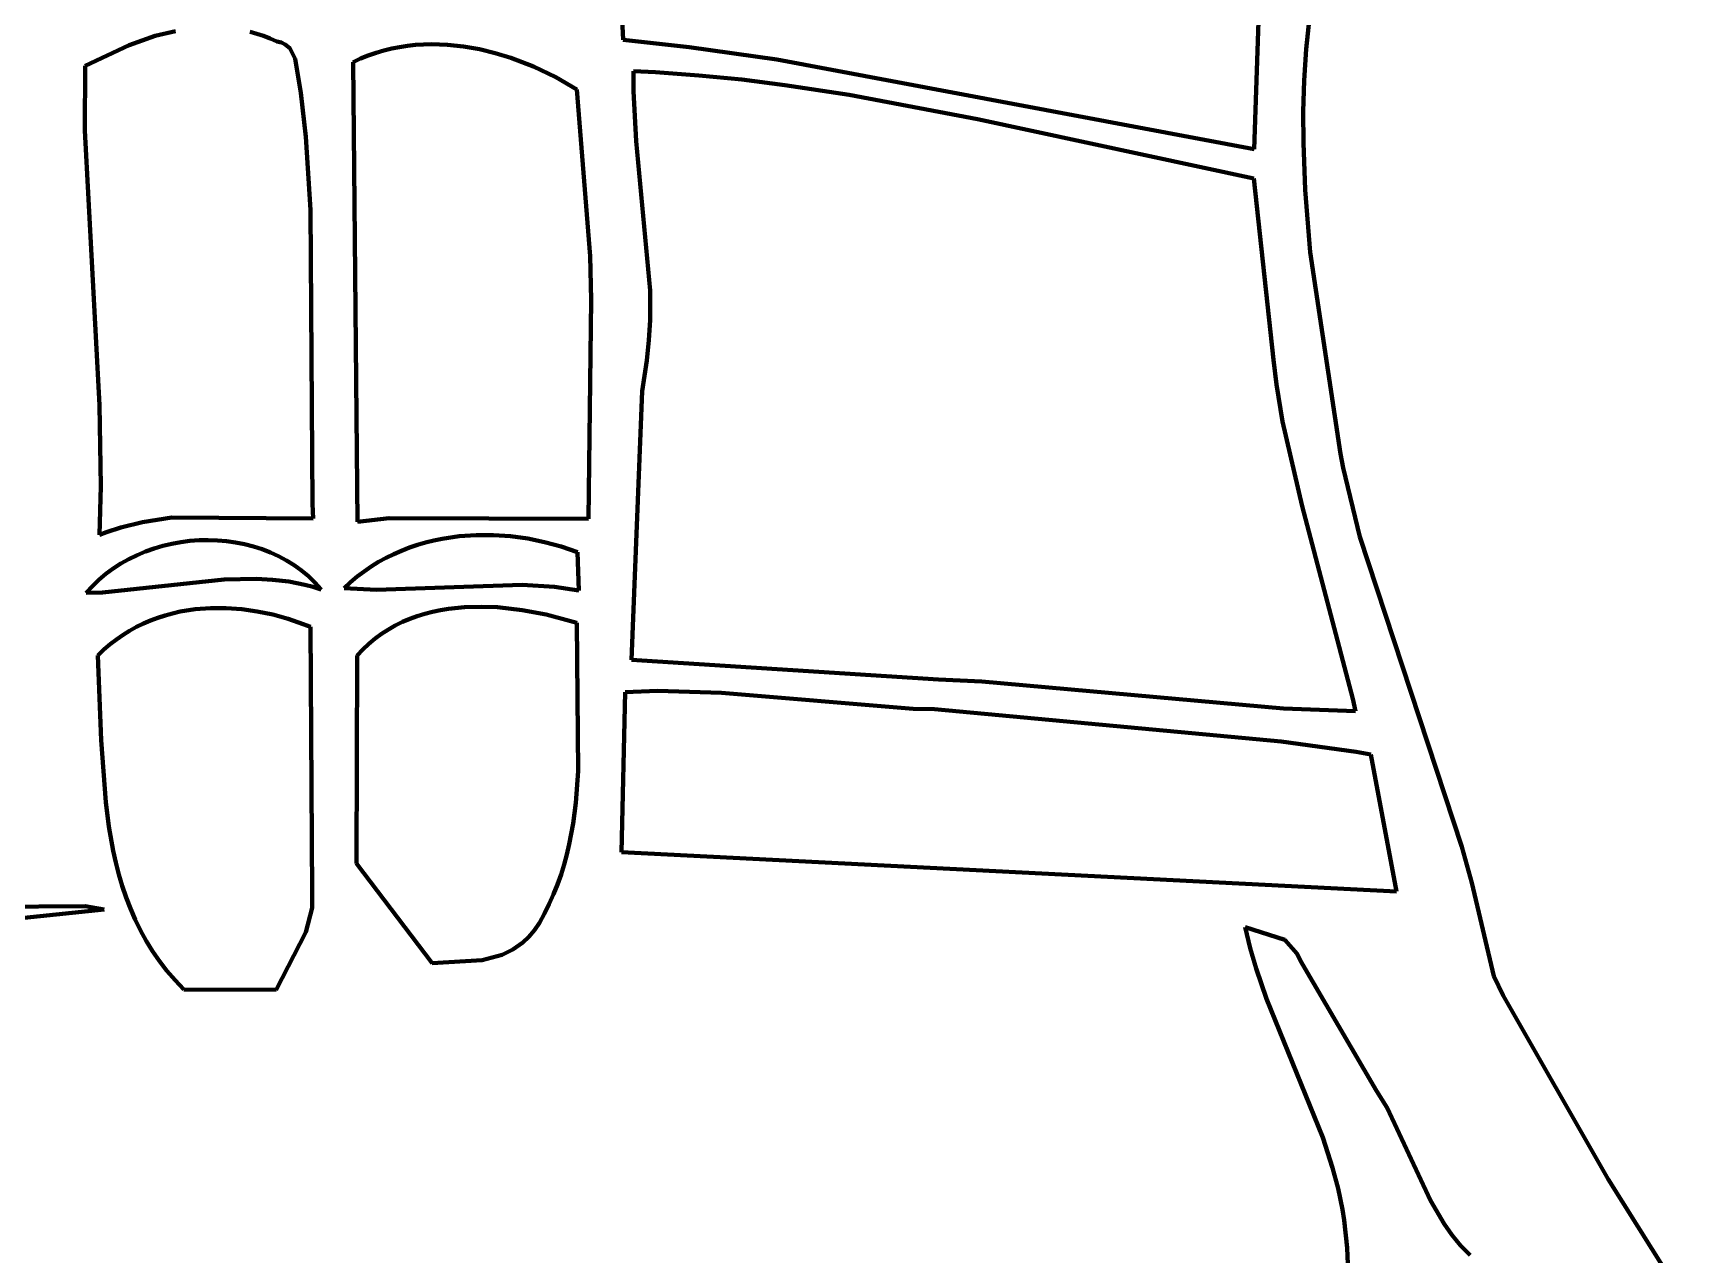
# Model space of a CAD drawing. Header units: millimetres. Extents: x 0 to 12.5, y 0 to 14.6.
# Drawn here: x 6.205 to 7.757, y 7.299 to 8.446 of the extents above; entities that cross this region are included whole.
import ezdxf

# ---------------------------------------------------------------- set-up
doc = ezdxf.new("R2010")
doc.units = ezdxf.units.MM
doc.layers.add('color#131313ff', color=7, linetype='CONTINUOUS', lineweight=100)
doc.layers.add('color#fcfcfcff', color=7, linetype='CONTINUOUS', lineweight=100)

msp = doc.modelspace()

# ---------------------------------------------------------------- linework, layer by layer
at = {"layer": 'color#131313ff'}
for p, q in [((6.7519, 8.5807), (6.7593, 8.4393)), ((7.3517, 8.3367), (7.356, 8.4659)), ((7.4036, 8.4599), (7.4005, 8.4306)), ((6.3198, 8.4429), (6.2952, 8.4344)), ((6.3387, 8.4474), (6.3198, 8.4429)), ((6.4151, 8.4449), (6.4088, 8.4467)), ((6.4214, 8.4429), (6.4151, 8.4449)), ((6.4277, 8.4405), (6.4214, 8.4429)), ((6.2952, 8.4344), (6.254, 8.4149)), ((6.4339, 8.4378), (6.4277, 8.4405)), ((6.4383, 8.4367), (6.4339, 8.4378)), ((6.4419, 8.435), (6.4383, 8.4367)), ((6.4462, 8.4314), (6.4419, 8.435)), ((6.4513, 8.4214), (6.4462, 8.4314)), ((6.5271, 8.427), (6.5198, 8.4245)), ((6.5344, 8.4292), (6.5271, 8.427)), ((6.5418, 8.431), (6.5344, 8.4292)), ((6.5492, 8.4325), (6.5418, 8.431)), ((6.5567, 8.4336), (6.5492, 8.4325)), ((6.5641, 8.4345), (6.5567, 8.4336)), ((6.5792, 8.4352), (6.5641, 8.4345)), ((6.5942, 8.4347), (6.5792, 8.4352)), ((6.6093, 8.4331), (6.5942, 8.4347)), ((6.6242, 8.4305), (6.6093, 8.4331)), ((6.639, 8.4269), (6.6242, 8.4305)), ((6.6536, 8.4224), (6.639, 8.4269)), ((6.7593, 8.4393), (6.8212, 8.4324)), ((6.8212, 8.4324), (6.9033, 8.4208)), ((7.4005, 8.4306), (7.3986, 8.4012)), ((6.254, 8.4149), (6.2538, 8.3541)), ((6.4564, 8.3894), (6.4513, 8.4214)), ((6.5126, 8.4216), (6.5055, 8.4183)), ((6.5055, 8.4183), (6.5097, 7.9871)), ((6.5198, 8.4245), (6.5126, 8.4216)), ((6.6751, 8.4141), (6.6536, 8.4224)), ((6.6958, 8.4041), (6.6751, 8.4141)), ((6.9033, 8.4208), (7.3517, 8.3367)), ((6.7155, 8.3928), (6.6958, 8.4041)), ((6.769, 8.4098), (6.7689, 8.3911)), ((6.7894, 8.4088), (6.769, 8.4098)), ((6.8301, 8.4059), (6.7894, 8.4088)), ((6.8706, 8.4019), (6.8301, 8.4059)), ((6.9111, 8.3968), (6.8706, 8.4019)), ((6.9715, 8.3876), (6.9111, 8.3968)), ((7.3986, 8.4012), (7.3977, 8.3719)), ((6.4611, 8.3483), (6.4564, 8.3894)), ((6.7281, 8.2362), (6.7155, 8.3928)), ((6.7689, 8.3911), (6.7715, 8.3442)), ((7.0918, 8.3648), (6.9715, 8.3876)), ((7.3977, 8.3719), (7.3978, 8.3425)), ((6.2538, 8.3541), (6.2676, 8.0964)), ((7.3512, 8.3092), (7.0918, 8.3648)), ((6.4655, 8.2796), (6.4611, 8.3483)), ((6.7715, 8.3442), (6.7846, 8.2042)), ((7.3978, 8.3425), (7.3994, 8.2985)), ((7.3698, 8.1391), (7.3512, 8.3092)), ((7.3994, 8.2985), (7.4043, 8.2399)), ((6.4675, 8.004), (6.4655, 8.2796)), ((6.729, 8.1952), (6.7281, 8.2362)), ((7.4043, 8.2399), (7.4326, 8.0507)), ((6.7267, 7.9899), (6.729, 8.1952)), ((6.7846, 8.2042), (6.7845, 8.1761)), ((6.7845, 8.1761), (6.7834, 8.1573)), ((6.7834, 8.1573), (6.7813, 8.1385)), ((6.7813, 8.1385), (6.7769, 8.1096)), ((7.3725, 8.1158), (7.3698, 8.1391)), ((6.7769, 8.1096), (6.767, 7.8574)), ((7.3782, 8.0812), (7.3725, 8.1158)), ((6.2676, 8.0964), (6.2688, 8.0205)), ((7.3967, 8.0016), (7.3782, 8.0812)), ((7.4326, 8.0507), (7.4353, 8.0376)), ((7.4353, 8.0376), (7.4509, 7.9729)), ((6.2688, 8.0205), (6.2674, 7.9749)), ((6.4681, 7.9902), (6.4675, 8.004)), ((7.4444, 7.8208), (7.3967, 8.0016)), ((6.2674, 7.9749), (6.2741, 7.9774)), ((6.2741, 7.9774), (6.2875, 7.9818)), ((6.2875, 7.9818), (6.3078, 7.9868)), ((6.3078, 7.9868), (6.3353, 7.991)), ((6.3353, 7.991), (6.4681, 7.9902)), ((6.5097, 7.9871), (6.5396, 7.9905)), ((6.5396, 7.9905), (6.7267, 7.9899)), ((6.3187, 7.9619), (6.3106, 7.9591)), ((6.3269, 7.9644), (6.3187, 7.9619)), ((6.3353, 7.9664), (6.3269, 7.9644)), ((6.3438, 7.9679), (6.3353, 7.9664)), ((6.3524, 7.969), (6.3438, 7.9679)), ((6.361, 7.9697), (6.3524, 7.969)), ((6.3696, 7.9699), (6.361, 7.9697)), ((6.3782, 7.9696), (6.3696, 7.9699)), ((6.3868, 7.9689), (6.3782, 7.9696)), ((6.3953, 7.9677), (6.3868, 7.9689)), ((6.4037, 7.966), (6.3953, 7.9677)), ((6.412, 7.9639), (6.4037, 7.966)), ((6.4201, 7.9613), (6.412, 7.9639)), ((6.428, 7.9583), (6.4201, 7.9613)), ((6.5585, 7.9628), (6.551, 7.9599)), ((6.566, 7.9653), (6.5585, 7.9628)), ((6.5737, 7.9676), (6.566, 7.9653)), ((6.5814, 7.9695), (6.5737, 7.9676)), ((6.5893, 7.9711), (6.5814, 7.9695)), ((6.6051, 7.9734), (6.5893, 7.9711)), ((6.6212, 7.9746), (6.6051, 7.9734)), ((6.6374, 7.9745), (6.6212, 7.9746)), ((6.6535, 7.9734), (6.6374, 7.9745)), ((6.6696, 7.9712), (6.6535, 7.9734)), ((6.6854, 7.968), (6.6696, 7.9712)), ((6.701, 7.9637), (6.6854, 7.968)), ((6.7162, 7.9585), (6.701, 7.9637)), ((7.4509, 7.9729), (7.5466, 7.6821)), ((6.2875, 7.9478), (6.2804, 7.9432)), ((6.295, 7.952), (6.2875, 7.9478)), ((6.3027, 7.9557), (6.295, 7.952)), ((6.3106, 7.9591), (6.3027, 7.9557)), ((6.4357, 7.9548), (6.428, 7.9583)), ((6.4431, 7.9508), (6.4357, 7.9548)), ((6.4503, 7.9463), (6.4431, 7.9508)), ((6.4571, 7.9414), (6.4503, 7.9463)), ((6.5295, 7.9493), (6.5227, 7.9451)), ((6.5365, 7.9531), (6.5295, 7.9493)), ((6.5437, 7.9567), (6.5365, 7.9531)), ((6.551, 7.9599), (6.5437, 7.9567)), ((6.7175, 7.9227), (6.7162, 7.9585)), ((6.267, 7.9326), (6.2609, 7.9267)), ((6.2735, 7.9381), (6.267, 7.9326)), ((6.2704, 7.9208), (6.3845, 7.9328)), ((6.2804, 7.9432), (6.2735, 7.9381)), ((6.3845, 7.9328), (6.4148, 7.9335)), ((6.4148, 7.9335), (6.43, 7.9327)), ((6.43, 7.9327), (6.4452, 7.9309)), ((6.4452, 7.9309), (6.4604, 7.9279)), ((6.4637, 7.9359), (6.4571, 7.9414)), ((6.4698, 7.93), (6.4637, 7.9359)), ((6.5032, 7.9303), (6.4971, 7.9247)), ((6.5095, 7.9356), (6.5032, 7.9303)), ((6.516, 7.9405), (6.5095, 7.9356)), ((6.5227, 7.9451), (6.516, 7.9405)), ((6.2609, 7.9267), (6.2551, 7.9204)), ((6.2551, 7.9204), (6.2704, 7.9208)), ((6.4604, 7.9279), (6.468, 7.9259)), ((6.468, 7.9259), (6.4756, 7.9236)), ((6.4756, 7.9236), (6.4698, 7.93)), ((6.4971, 7.9247), (6.5275, 7.9231)), ((6.5275, 7.9231), (6.6643, 7.9279)), ((6.6643, 7.9279), (6.6947, 7.9261)), ((6.6947, 7.9261), (6.7175, 7.9227)), ((6.336, 7.9011), (6.3291, 7.8992)), ((6.3431, 7.9027), (6.336, 7.9011)), ((6.3573, 7.905), (6.3431, 7.9027)), ((6.3718, 7.9061), (6.3573, 7.905)), ((6.3863, 7.9061), (6.3718, 7.9061)), ((6.401, 7.905), (6.3863, 7.9061)), ((6.4156, 7.9029), (6.401, 7.905)), ((6.4301, 7.8999), (6.4156, 7.9029)), ((6.4445, 7.8959), (6.4301, 7.8999)), ((6.573, 7.9007), (6.5658, 7.8985)), ((6.5802, 7.9025), (6.573, 7.9007)), ((6.5876, 7.9041), (6.5802, 7.9025)), ((6.5951, 7.9053), (6.5876, 7.9041)), ((6.6103, 7.9069), (6.5951, 7.9053)), ((6.6257, 7.9073), (6.6103, 7.9069)), ((6.6411, 7.9068), (6.6257, 7.9073)), ((6.6642, 7.9042), (6.6411, 7.9068)), ((6.6869, 7.9), (6.6642, 7.9042)), ((6.7088, 7.8942), (6.6869, 7.9)), ((6.2958, 7.8848), (6.2896, 7.8809)), ((6.3023, 7.8884), (6.2958, 7.8848)), ((6.3088, 7.8916), (6.3023, 7.8884)), ((6.3155, 7.8945), (6.3088, 7.8916)), ((6.3222, 7.897), (6.3155, 7.8945)), ((6.3291, 7.8992), (6.3222, 7.897)), ((6.4586, 7.8911), (6.4445, 7.8959)), ((6.4656, 7.8884), (6.4586, 7.8911)), ((6.4672, 7.6386), (6.4656, 7.8884)), ((6.5387, 7.886), (6.5324, 7.882)), ((6.5452, 7.8897), (6.5387, 7.886)), ((6.5519, 7.893), (6.5452, 7.8897)), ((6.5588, 7.8959), (6.5519, 7.893)), ((6.5658, 7.8985), (6.5588, 7.8959)), ((6.7158, 7.8921), (6.7088, 7.8942)), ((6.717, 7.753), (6.7158, 7.8921)), ((6.2774, 7.8721), (6.2716, 7.8671)), ((6.2834, 7.8767), (6.2774, 7.8721)), ((6.2896, 7.8809), (6.2834, 7.8767)), ((6.5204, 7.8726), (6.5147, 7.8673)), ((6.5263, 7.8775), (6.5204, 7.8726)), ((6.5324, 7.882), (6.5263, 7.8775)), ((6.2716, 7.8671), (6.2659, 7.8617)), ((6.2659, 7.8617), (6.269, 7.782)), ((6.5093, 7.8615), (6.5089, 7.6665)), ((6.5147, 7.8673), (6.5093, 7.8615)), ((6.767, 7.8574), (7.0553, 7.839)), ((7.0553, 7.839), (7.0959, 7.8372)), ((7.0959, 7.8372), (7.3791, 7.8118)), ((6.7611, 7.8272), (6.7576, 7.677)), ((6.7913, 7.8284), (6.7611, 7.8272)), ((6.8515, 7.8266), (6.7913, 7.8284)), ((7.0315, 7.8114), (6.8515, 7.8266)), ((7.0516, 7.8111), (7.0315, 7.8114)), ((7.3769, 7.7809), (7.0516, 7.8111)), ((7.3791, 7.8118), (7.4467, 7.8093)), ((7.4467, 7.8093), (7.4444, 7.8208)), ((6.269, 7.782), (6.2733, 7.724)), ((7.4473, 7.7711), (7.3769, 7.7809)), ((7.4613, 7.7687), (7.4473, 7.7711)), ((7.4853, 7.6402), (7.4613, 7.7687)), ((6.7148, 7.7233), (6.717, 7.753)), ((6.2733, 7.724), (6.2763, 7.701)), ((6.7122, 7.7038), (6.7148, 7.7233)), ((6.2763, 7.701), (6.2804, 7.6783)), ((6.7086, 7.6845), (6.7122, 7.7038)), ((6.7063, 7.6749), (6.7086, 7.6845)), ((7.5466, 7.6821), (7.5559, 7.6483)), ((6.2804, 7.6783), (6.2829, 7.6672)), ((6.2829, 7.6672), (6.2857, 7.6562)), ((6.5089, 7.6665), (6.5797, 7.5728)), ((6.7037, 7.6655), (6.7063, 7.6749)), ((6.7576, 7.677), (7.4853, 7.6402)), ((6.2857, 7.6562), (6.2889, 7.6453)), ((6.6975, 7.6468), (6.7008, 7.6561)), ((6.7008, 7.6561), (6.7037, 7.6655)), ((6.2889, 7.6453), (6.2925, 7.6346)), ((6.467, 7.6249), (6.4672, 7.6386)), ((6.6898, 7.6286), (6.6939, 7.6377)), ((6.6939, 7.6377), (6.6975, 7.6468)), ((7.5559, 7.6483), (7.5767, 7.5607)), ((6.0759, 7.6026), (6.272, 7.6233)), ((6.2541, 7.6263), (6.0974, 7.6253)), ((6.272, 7.6233), (6.2541, 7.6263)), ((6.2925, 7.6346), (6.2965, 7.6241)), ((6.2965, 7.6241), (6.301, 7.6138)), ((6.4613, 7.6021), (6.467, 7.6249)), ((6.6854, 7.6196), (6.6898, 7.6286)), ((6.301, 7.6138), (6.3059, 7.6036)), ((6.6759, 7.6037), (6.6805, 7.6108)), ((6.6805, 7.6108), (6.6854, 7.6196)), ((7.3432, 7.6066), (7.3478, 7.587)), ((7.3805, 7.5947), (7.3432, 7.6066)), ((6.3059, 7.6036), (6.3114, 7.5938)), ((6.3114, 7.5938), (6.3173, 7.5841)), ((6.4333, 7.5478), (6.4613, 7.6021)), ((6.6557, 7.5857), (6.665, 7.5921)), ((6.665, 7.5921), (6.6707, 7.5975)), ((6.6707, 7.5975), (6.6759, 7.6037)), ((7.392, 7.5817), (7.3805, 7.5947)), ((6.3173, 7.5841), (6.3238, 7.5747)), ((6.3238, 7.5747), (6.3308, 7.5656)), ((6.5797, 7.5728), (6.6269, 7.5756)), ((6.6269, 7.5756), (6.6454, 7.5808)), ((6.6454, 7.5808), (6.6557, 7.5857)), ((7.3478, 7.587), (7.3534, 7.5678)), ((7.395, 7.5752), (7.392, 7.5817)), ((7.4664, 7.4531), (7.395, 7.5752)), ((6.3308, 7.5656), (6.3385, 7.5568)), ((7.3534, 7.5678), (7.3633, 7.5395)), ((7.5767, 7.5607), (7.5855, 7.5426)), ((6.3385, 7.5568), (6.3467, 7.5483)), ((6.3467, 7.5483), (6.4333, 7.5478)), ((7.5855, 7.5426), (7.6839, 7.3701)), ((7.3633, 7.5395), (7.416, 7.4094)), ((7.4766, 7.437), (7.4664, 7.4531)), ((7.5172, 7.3501), (7.4766, 7.437)), ((7.416, 7.4094), (7.4253, 7.3808)), ((7.4253, 7.3808), (7.4304, 7.3615)), ((7.4304, 7.3615), (7.4344, 7.3418)), ((7.6839, 7.3701), (7.757, 7.2537)), ((7.4344, 7.3418), (7.436, 7.3318)), ((7.5299, 7.3282), (7.5172, 7.3501)), ((7.436, 7.3318), (7.4388, 7.3059)), ((7.5372, 7.3178), (7.5299, 7.3282)), ((7.5453, 7.308), (7.5372, 7.3178)), ((7.4388, 7.3059), (7.4417, 7.2446)), ((7.5544, 7.2989), (7.5453, 7.308))]:
    msp.add_line(p, q, dxfattribs=at)
at = {"layer": 'color#fcfcfcff'}
for p, q in [((6.7593, 8.4393), (6.7519, 8.5807)), ((7.356, 8.4659), (7.3517, 8.3367)), ((7.4005, 8.4306), (7.4036, 8.4599)), ((6.2952, 8.4344), (6.3198, 8.4429)), ((6.3198, 8.4429), (6.3387, 8.4474)), ((6.4088, 8.4467), (6.4151, 8.4449)), ((6.4151, 8.4449), (6.4214, 8.4429)), ((6.4214, 8.4429), (6.4277, 8.4405)), ((6.254, 8.4149), (6.2952, 8.4344)), ((6.4277, 8.4405), (6.4339, 8.4378)), ((6.4339, 8.4378), (6.4383, 8.4367)), ((6.4383, 8.4367), (6.4419, 8.435)), ((6.4419, 8.435), (6.4462, 8.4314)), ((6.4462, 8.4314), (6.4513, 8.4214)), ((6.5198, 8.4245), (6.5271, 8.427)), ((6.5271, 8.427), (6.5344, 8.4292)), ((6.5344, 8.4292), (6.5418, 8.431)), ((6.5418, 8.431), (6.5492, 8.4325)), ((6.5492, 8.4325), (6.5567, 8.4336)), ((6.5567, 8.4336), (6.5641, 8.4345)), ((6.5641, 8.4345), (6.5792, 8.4352)), ((6.5792, 8.4352), (6.5942, 8.4347)), ((6.5942, 8.4347), (6.6093, 8.4331)), ((6.6093, 8.4331), (6.6242, 8.4305)), ((6.6242, 8.4305), (6.639, 8.4269)), ((6.639, 8.4269), (6.6536, 8.4224)), ((6.8212, 8.4324), (6.7593, 8.4393)), ((6.9033, 8.4208), (6.8212, 8.4324)), ((7.3986, 8.4012), (7.4005, 8.4306)), ((6.2538, 8.3541), (6.254, 8.4149)), ((6.4513, 8.4214), (6.4564, 8.3894)), ((6.5055, 8.4183), (6.5126, 8.4216)), ((6.5097, 7.9871), (6.5055, 8.4183)), ((6.5126, 8.4216), (6.5198, 8.4245)), ((6.6536, 8.4224), (6.6751, 8.4141)), ((6.6751, 8.4141), (6.6958, 8.4041)), ((7.3517, 8.3367), (6.9033, 8.4208)), ((6.6958, 8.4041), (6.7155, 8.3928)), ((6.7689, 8.3911), (6.769, 8.4098)), ((6.769, 8.4098), (6.7894, 8.4088)), ((6.7894, 8.4088), (6.8301, 8.4059)), ((6.8301, 8.4059), (6.8706, 8.4019)), ((6.8706, 8.4019), (6.9111, 8.3968)), ((6.9111, 8.3968), (6.9715, 8.3876)), ((7.3977, 8.3719), (7.3986, 8.4012)), ((6.4564, 8.3894), (6.4611, 8.3483)), ((6.7155, 8.3928), (6.7281, 8.2362)), ((6.7715, 8.3442), (6.7689, 8.3911)), ((6.9715, 8.3876), (7.0918, 8.3648)), ((7.3978, 8.3425), (7.3977, 8.3719)), ((6.2676, 8.0964), (6.2538, 8.3541)), ((7.0918, 8.3648), (7.3512, 8.3092)), ((6.4611, 8.3483), (6.4655, 8.2796)), ((6.7846, 8.2042), (6.7715, 8.3442)), ((7.3994, 8.2985), (7.3978, 8.3425)), ((7.3512, 8.3092), (7.3698, 8.1391)), ((7.4043, 8.2399), (7.3994, 8.2985)), ((6.4655, 8.2796), (6.4675, 8.004)), ((6.7281, 8.2362), (6.729, 8.1952)), ((7.4326, 8.0507), (7.4043, 8.2399)), ((6.729, 8.1952), (6.7267, 7.9899)), ((6.7845, 8.1761), (6.7846, 8.2042)), ((6.7834, 8.1573), (6.7845, 8.1761)), ((6.7813, 8.1385), (6.7834, 8.1573)), ((6.7769, 8.1096), (6.7813, 8.1385)), ((7.3698, 8.1391), (7.3725, 8.1158)), ((6.767, 7.8574), (6.7769, 8.1096)), ((7.3725, 8.1158), (7.3782, 8.0812)), ((6.2688, 8.0205), (6.2676, 8.0964)), ((7.3782, 8.0812), (7.3967, 8.0016)), ((7.4353, 8.0376), (7.4326, 8.0507)), ((7.4509, 7.9729), (7.4353, 8.0376)), ((6.2674, 7.9749), (6.2688, 8.0205)), ((6.4675, 8.004), (6.4681, 7.9902)), ((7.3967, 8.0016), (7.4444, 7.8208)), ((6.2741, 7.9774), (6.2674, 7.9749)), ((6.2875, 7.9818), (6.2741, 7.9774)), ((6.3078, 7.9868), (6.2875, 7.9818)), ((6.3353, 7.991), (6.3078, 7.9868)), ((6.4681, 7.9902), (6.3353, 7.991)), ((6.5396, 7.9905), (6.5097, 7.9871)), ((6.7267, 7.9899), (6.5396, 7.9905)), ((6.3106, 7.9591), (6.3187, 7.9619)), ((6.3187, 7.9619), (6.3269, 7.9644)), ((6.3269, 7.9644), (6.3353, 7.9664)), ((6.3353, 7.9664), (6.3438, 7.9679)), ((6.3438, 7.9679), (6.3524, 7.969)), ((6.3524, 7.969), (6.361, 7.9697)), ((6.361, 7.9697), (6.3696, 7.9699)), ((6.3696, 7.9699), (6.3782, 7.9696)), ((6.3782, 7.9696), (6.3868, 7.9689)), ((6.3868, 7.9689), (6.3953, 7.9677)), ((6.3953, 7.9677), (6.4037, 7.966)), ((6.4037, 7.966), (6.412, 7.9639)), ((6.412, 7.9639), (6.4201, 7.9613)), ((6.4201, 7.9613), (6.428, 7.9583)), ((6.551, 7.9599), (6.5585, 7.9628)), ((6.5585, 7.9628), (6.566, 7.9653)), ((6.566, 7.9653), (6.5737, 7.9676)), ((6.5737, 7.9676), (6.5814, 7.9695)), ((6.5814, 7.9695), (6.5893, 7.9711)), ((6.5893, 7.9711), (6.6051, 7.9734)), ((6.6051, 7.9734), (6.6212, 7.9746)), ((6.6212, 7.9746), (6.6374, 7.9745)), ((6.6374, 7.9745), (6.6535, 7.9734)), ((6.6535, 7.9734), (6.6696, 7.9712)), ((6.6696, 7.9712), (6.6854, 7.968)), ((6.6854, 7.968), (6.701, 7.9637)), ((6.701, 7.9637), (6.7162, 7.9585)), ((7.5466, 7.6821), (7.4509, 7.9729)), ((6.2804, 7.9432), (6.2875, 7.9478)), ((6.2875, 7.9478), (6.295, 7.952)), ((6.295, 7.952), (6.3027, 7.9557)), ((6.3027, 7.9557), (6.3106, 7.9591)), ((6.428, 7.9583), (6.4357, 7.9548)), ((6.4357, 7.9548), (6.4431, 7.9508)), ((6.4431, 7.9508), (6.4503, 7.9463)), ((6.4503, 7.9463), (6.4571, 7.9414)), ((6.5227, 7.9451), (6.5295, 7.9493)), ((6.5295, 7.9493), (6.5365, 7.9531)), ((6.5365, 7.9531), (6.5437, 7.9567)), ((6.5437, 7.9567), (6.551, 7.9599)), ((6.7162, 7.9585), (6.7175, 7.9227)), ((6.2609, 7.9267), (6.267, 7.9326)), ((6.267, 7.9326), (6.2735, 7.9381)), ((6.3845, 7.9328), (6.2704, 7.9208)), ((6.2735, 7.9381), (6.2804, 7.9432)), ((6.4148, 7.9335), (6.3845, 7.9328)), ((6.43, 7.9327), (6.4148, 7.9335)), ((6.4452, 7.9309), (6.43, 7.9327)), ((6.4604, 7.9279), (6.4452, 7.9309)), ((6.4571, 7.9414), (6.4637, 7.9359)), ((6.4637, 7.9359), (6.4698, 7.93)), ((6.4971, 7.9247), (6.5032, 7.9303)), ((6.5032, 7.9303), (6.5095, 7.9356)), ((6.5095, 7.9356), (6.516, 7.9405)), ((6.516, 7.9405), (6.5227, 7.9451)), ((6.2551, 7.9204), (6.2609, 7.9267)), ((6.2704, 7.9208), (6.2551, 7.9204)), ((6.468, 7.9259), (6.4604, 7.9279)), ((6.4756, 7.9236), (6.468, 7.9259)), ((6.4698, 7.93), (6.4756, 7.9236)), ((6.5275, 7.9231), (6.4971, 7.9247)), ((6.6643, 7.9279), (6.5275, 7.9231)), ((6.6947, 7.9261), (6.6643, 7.9279)), ((6.7175, 7.9227), (6.6947, 7.9261)), ((6.3291, 7.8992), (6.336, 7.9011)), ((6.336, 7.9011), (6.3431, 7.9027)), ((6.3431, 7.9027), (6.3573, 7.905)), ((6.3573, 7.905), (6.3718, 7.9061)), ((6.3718, 7.9061), (6.3863, 7.9061)), ((6.3863, 7.9061), (6.401, 7.905)), ((6.401, 7.905), (6.4156, 7.9029)), ((6.4156, 7.9029), (6.4301, 7.8999)), ((6.4301, 7.8999), (6.4445, 7.8959)), ((6.5658, 7.8985), (6.573, 7.9007)), ((6.573, 7.9007), (6.5802, 7.9025)), ((6.5802, 7.9025), (6.5876, 7.9041)), ((6.5876, 7.9041), (6.5951, 7.9053)), ((6.5951, 7.9053), (6.6103, 7.9069)), ((6.6103, 7.9069), (6.6257, 7.9073)), ((6.6257, 7.9073), (6.6411, 7.9068)), ((6.6411, 7.9068), (6.6642, 7.9042)), ((6.6642, 7.9042), (6.6869, 7.9)), ((6.6869, 7.9), (6.7088, 7.8942)), ((6.2896, 7.8809), (6.2958, 7.8848)), ((6.2958, 7.8848), (6.3023, 7.8884)), ((6.3023, 7.8884), (6.3088, 7.8916)), ((6.3088, 7.8916), (6.3155, 7.8945)), ((6.3155, 7.8945), (6.3222, 7.897)), ((6.3222, 7.897), (6.3291, 7.8992)), ((6.4445, 7.8959), (6.4586, 7.8911)), ((6.4586, 7.8911), (6.4656, 7.8884)), ((6.4656, 7.8884), (6.4672, 7.6386)), ((6.5324, 7.882), (6.5387, 7.886)), ((6.5387, 7.886), (6.5452, 7.8897)), ((6.5452, 7.8897), (6.5519, 7.893)), ((6.5519, 7.893), (6.5588, 7.8959)), ((6.5588, 7.8959), (6.5658, 7.8985)), ((6.7088, 7.8942), (6.7158, 7.8921)), ((6.7158, 7.8921), (6.717, 7.753)), ((6.2716, 7.8671), (6.2774, 7.8721)), ((6.2774, 7.8721), (6.2834, 7.8767)), ((6.2834, 7.8767), (6.2896, 7.8809)), ((6.5147, 7.8673), (6.5204, 7.8726)), ((6.5204, 7.8726), (6.5263, 7.8775)), ((6.5263, 7.8775), (6.5324, 7.882)), ((6.2659, 7.8617), (6.2716, 7.8671)), ((6.269, 7.782), (6.2659, 7.8617)), ((6.5089, 7.6665), (6.5093, 7.8615)), ((6.5093, 7.8615), (6.5147, 7.8673)), ((7.0553, 7.839), (6.767, 7.8574)), ((7.0959, 7.8372), (7.0553, 7.839)), ((7.3791, 7.8118), (7.0959, 7.8372)), ((6.7576, 7.677), (6.7611, 7.8272)), ((6.7611, 7.8272), (6.7913, 7.8284)), ((6.7913, 7.8284), (6.8515, 7.8266)), ((6.8515, 7.8266), (7.0315, 7.8114)), ((7.0315, 7.8114), (7.0516, 7.8111)), ((7.0516, 7.8111), (7.3769, 7.7809)), ((7.4467, 7.8093), (7.3791, 7.8118)), ((7.4444, 7.8208), (7.4467, 7.8093)), ((6.2733, 7.724), (6.269, 7.782)), ((7.3769, 7.7809), (7.4473, 7.7711)), ((7.4473, 7.7711), (7.4613, 7.7687)), ((7.4613, 7.7687), (7.4853, 7.6402)), ((6.717, 7.753), (6.7148, 7.7233)), ((6.2763, 7.701), (6.2733, 7.724)), ((6.7148, 7.7233), (6.7122, 7.7038)), ((6.2804, 7.6783), (6.2763, 7.701)), ((6.7122, 7.7038), (6.7086, 7.6845)), ((6.7086, 7.6845), (6.7063, 7.6749)), ((7.5559, 7.6483), (7.5466, 7.6821)), ((6.2829, 7.6672), (6.2804, 7.6783)), ((6.2857, 7.6562), (6.2829, 7.6672)), ((6.5797, 7.5728), (6.5089, 7.6665)), ((6.7063, 7.6749), (6.7037, 7.6655)), ((7.4853, 7.6402), (6.7576, 7.677)), ((6.2889, 7.6453), (6.2857, 7.6562)), ((6.7008, 7.6561), (6.6975, 7.6468)), ((6.7037, 7.6655), (6.7008, 7.6561)), ((6.2925, 7.6346), (6.2889, 7.6453)), ((6.4672, 7.6386), (6.467, 7.6249)), ((6.6939, 7.6377), (6.6898, 7.6286)), ((6.6975, 7.6468), (6.6939, 7.6377)), ((7.5767, 7.5607), (7.5559, 7.6483)), ((6.272, 7.6233), (6.0759, 7.6026)), ((6.0974, 7.6253), (6.2541, 7.6263)), ((6.2541, 7.6263), (6.272, 7.6233)), ((6.2965, 7.6241), (6.2925, 7.6346)), ((6.301, 7.6138), (6.2965, 7.6241)), ((6.467, 7.6249), (6.4613, 7.6021)), ((6.6898, 7.6286), (6.6854, 7.6196)), ((6.3059, 7.6036), (6.301, 7.6138)), ((6.6805, 7.6108), (6.6759, 7.6037)), ((6.6854, 7.6196), (6.6805, 7.6108)), ((7.3432, 7.6066), (7.3805, 7.5947)), ((7.3478, 7.587), (7.3432, 7.6066)), ((6.3114, 7.5938), (6.3059, 7.6036)), ((6.3173, 7.5841), (6.3114, 7.5938)), ((6.4613, 7.6021), (6.4333, 7.5478)), ((6.665, 7.5921), (6.6557, 7.5857)), ((6.6707, 7.5975), (6.665, 7.5921)), ((6.6759, 7.6037), (6.6707, 7.5975)), ((7.3805, 7.5947), (7.392, 7.5817)), ((6.3238, 7.5747), (6.3173, 7.5841)), ((6.3308, 7.5656), (6.3238, 7.5747)), ((6.6269, 7.5756), (6.5797, 7.5728)), ((6.6454, 7.5808), (6.6269, 7.5756)), ((6.6557, 7.5857), (6.6454, 7.5808)), ((7.3534, 7.5678), (7.3478, 7.587)), ((7.392, 7.5817), (7.395, 7.5752)), ((7.395, 7.5752), (7.4664, 7.4531)), ((6.3385, 7.5568), (6.3308, 7.5656)), ((7.3633, 7.5395), (7.3534, 7.5678)), ((7.5855, 7.5426), (7.5767, 7.5607)), ((6.3467, 7.5483), (6.3385, 7.5568)), ((6.4333, 7.5478), (6.3467, 7.5483)), ((7.6839, 7.3701), (7.5855, 7.5426)), ((7.416, 7.4094), (7.3633, 7.5395)), ((7.4664, 7.4531), (7.4766, 7.437)), ((7.4766, 7.437), (7.5172, 7.3501)), ((7.4253, 7.3808), (7.416, 7.4094)), ((7.4304, 7.3615), (7.4253, 7.3808)), ((7.4344, 7.3418), (7.4304, 7.3615)), ((7.757, 7.2537), (7.6839, 7.3701)), ((7.436, 7.3318), (7.4344, 7.3418)), ((7.5172, 7.3501), (7.5299, 7.3282)), ((7.4388, 7.3059), (7.436, 7.3318)), ((7.5299, 7.3282), (7.5372, 7.3178)), ((7.5372, 7.3178), (7.5453, 7.308)), ((7.4417, 7.2446), (7.4388, 7.3059)), ((7.5453, 7.308), (7.5544, 7.2989))]:
    msp.add_line(p, q, dxfattribs=at)

doc.saveas('drawing.dxf')
